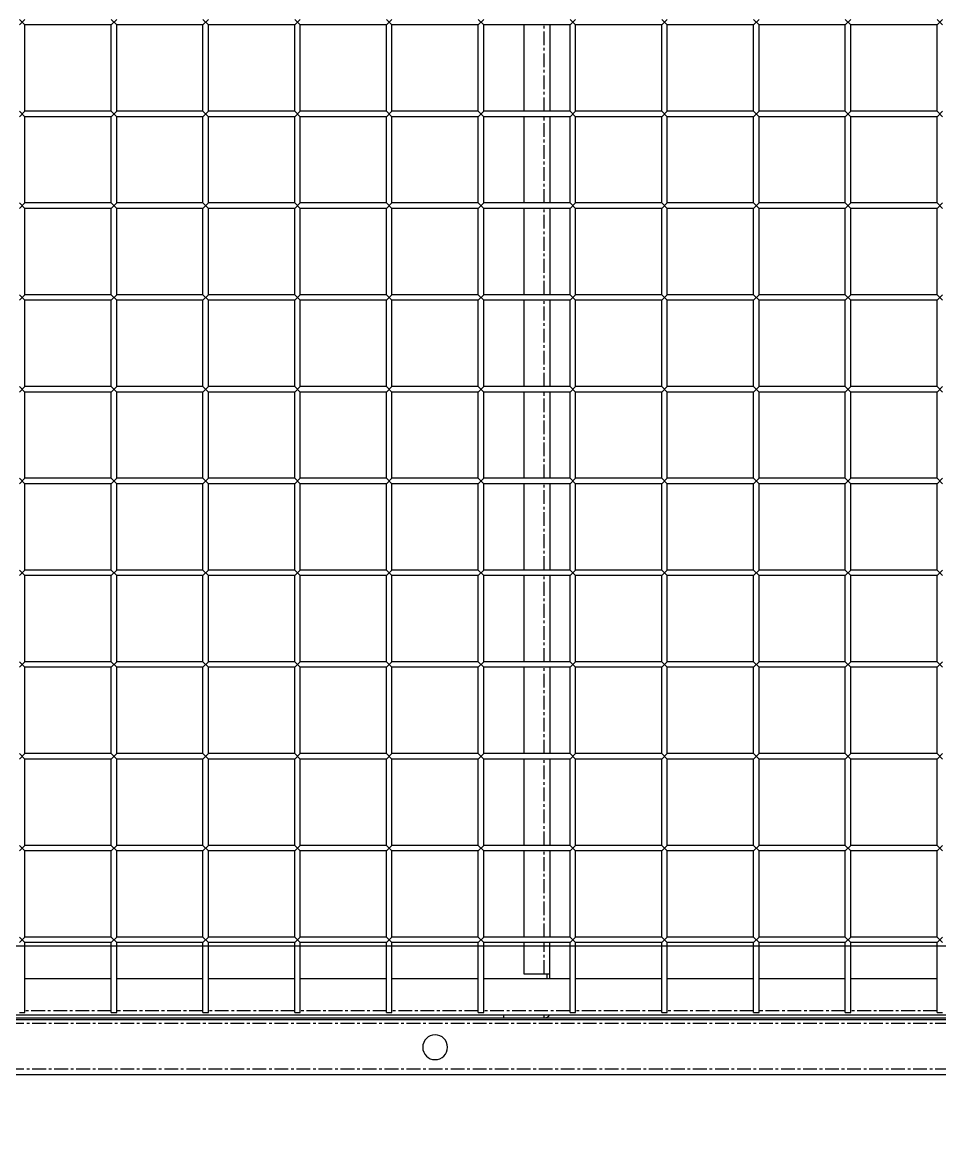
# Model space of a CAD drawing. Header units: millimetres. Extents: x -198529 to 244266, y -64 to 158464.
# Drawn here: x -169034 to -168534, y 108730 to 109334 of the extents above; entities that cross this region are included whole.
import ezdxf

# ---------------------------------------------------------------- set-up
doc = ezdxf.new("R2010")
doc.units = ezdxf.units.MM
doc.linetypes.add('CENTER', pattern=[12, 7.5, -1.5, 1.5, -1.5])
doc.layers.add('0-DCC', color=30, linetype='Continuous')
doc.layers.add('0-DCC-STRUC', color=180, linetype='Continuous')

# ---------------------------------------------------------------- blocks, each defined once
blk = doc.blocks.new('DCC2850x1800(右)')
at = {"color": 0, "linetype": 'Continuous'}
for p, q in [((64292.5, -73903.48), (64289.5, -73906.48)), ((64292.5, -73906.48), (64289.5, -73903.48)), ((64342.5, -73903.48), (64339.5, -73906.48)), ((64342.5, -73906.48), (64339.5, -73903.48)), ((64392.5, -73903.48), (64389.5, -73906.48)), ((64392.5, -73906.48), (64389.5, -73903.48)), ((64442.5, -73903.48), (64439.5, -73906.48)), ((64442.5, -73906.48), (64439.5, -73903.48)), ((64492.5, -73903.48), (64489.5, -73906.48)), ((64492.5, -73906.48), (64489.5, -73903.48)), ((64542.5, -73903.48), (64539.5, -73906.48)), ((64542.5, -73906.48), (64539.5, -73903.48)), ((64592.5, -73903.48), (64589.5, -73906.48)), ((64592.5, -73906.48), (64589.5, -73903.48)), ((64642.5, -73903.48), (64639.5, -73906.48)), ((64642.5, -73906.48), (64639.5, -73903.48)), ((64692.5, -73903.48), (64689.5, -73906.48)), ((64692.5, -73906.48), (64689.5, -73903.48)), ((64742.5, -73903.48), (64739.5, -73906.48)), ((64742.5, -73906.48), (64739.5, -73903.48)), ((64792.5, -73903.48), (64789.5, -73906.48)), ((64792.5, -73906.48), (64789.5, -73903.48)), ((64292.5, -73906.48), (64339.5, -73906.48)), ((64292.5, -73953.48), (64292.5, -73906.48)), ((64339.5, -73953.48), (64339.5, -73906.48)), ((64342.5, -73906.48), (64389.5, -73906.48)), ((64342.5, -73953.48), (64342.5, -73906.48)), ((64389.5, -73953.48), (64389.5, -73906.48)), ((64392.5, -73906.48), (64439.5, -73906.48)), ((64392.5, -73953.48), (64392.5, -73906.48)), ((64439.5, -73953.48), (64439.5, -73906.48)), ((64442.5, -73906.48), (64489.5, -73906.48)), ((64442.5, -73953.48), (64442.5, -73906.48)), ((64489.5, -73953.48), (64489.5, -73906.48)), ((64492.5, -73906.48), (64539.5, -73906.48)), ((64492.5, -73953.48), (64492.5, -73906.48)), ((64503.5, -73906.48), (64503.5, -73953.48)), ((64517.5, -73953.48), (64517.5, -73906.48)), ((64539.5, -73953.48), (64539.5, -73906.48)), ((64542.5, -73906.48), (64589.5, -73906.48)), ((64542.5, -73953.48), (64542.5, -73906.48)), ((64589.5, -73953.48), (64589.5, -73906.48)), ((64592.5, -73953.48), (64592.5, -73906.48)), ((64592.5, -73906.48), (64639.5, -73906.48)), ((64639.5, -73953.48), (64639.5, -73906.48)), ((64642.5, -73953.48), (64642.5, -73906.48)), ((64642.5, -73906.48), (64689.5, -73906.48)), ((64689.5, -73953.48), (64689.5, -73906.48)), ((64692.5, -73953.48), (64692.5, -73906.48)), ((64692.5, -73906.48), (64739.5, -73906.48)), ((64739.5, -73953.48), (64739.5, -73906.48)), ((64742.5, -73953.48), (64742.5, -73906.48)), ((64742.5, -73906.48), (64789.5, -73906.48)), ((64789.5, -73953.48), (64789.5, -73906.48)), ((64292.5, -73953.48), (64289.5, -73956.48)), ((64292.5, -73956.48), (64289.5, -73953.48)), ((64292.5, -73953.48), (64339.5, -73953.48)), ((64292.5, -73956.48), (64339.5, -73956.48)), ((64292.5, -74003.48), (64292.5, -73956.48)), ((64342.5, -73953.48), (64339.5, -73956.48)), ((64342.5, -73956.48), (64339.5, -73953.48)), ((64339.5, -74003.48), (64339.5, -73956.48)), ((64342.5, -73953.48), (64389.5, -73953.48)), ((64342.5, -73956.48), (64389.5, -73956.48)), ((64342.5, -74003.48), (64342.5, -73956.48)), ((64392.5, -73953.48), (64389.5, -73956.48)), ((64392.5, -73956.48), (64389.5, -73953.48)), ((64389.5, -74003.48), (64389.5, -73956.48)), ((64392.5, -73953.48), (64439.5, -73953.48)), ((64392.5, -73956.48), (64439.5, -73956.48)), ((64392.5, -74003.48), (64392.5, -73956.48)), ((64442.5, -73953.48), (64439.5, -73956.48)), ((64442.5, -73956.48), (64439.5, -73953.48)), ((64439.5, -74003.48), (64439.5, -73956.48)), ((64442.5, -73953.48), (64489.5, -73953.48)), ((64442.5, -73956.48), (64489.5, -73956.48)), ((64442.5, -74003.48), (64442.5, -73956.48)), ((64492.5, -73953.48), (64489.5, -73956.48)), ((64492.5, -73956.48), (64489.5, -73953.48)), ((64489.5, -74003.48), (64489.5, -73956.48)), ((64492.5, -73953.48), (64539.5, -73953.48)), ((64492.5, -73956.48), (64539.5, -73956.48)), ((64492.5, -74003.48), (64492.5, -73956.48)), ((64503.5, -73956.48), (64503.5, -74003.48)), ((64517.5, -74003.48), (64517.5, -73956.48)), ((64542.5, -73953.48), (64539.5, -73956.48)), ((64542.5, -73956.48), (64539.5, -73953.48)), ((64539.5, -74003.48), (64539.5, -73956.48)), ((64542.5, -73953.48), (64589.5, -73953.48)), ((64542.5, -73956.48), (64589.5, -73956.48)), ((64542.5, -74003.48), (64542.5, -73956.48)), ((64592.5, -73953.48), (64589.5, -73956.48)), ((64592.5, -73956.48), (64589.5, -73953.48)), ((64589.5, -74003.48), (64589.5, -73956.48)), ((64592.5, -73953.48), (64639.5, -73953.48)), ((64592.5, -74003.48), (64592.5, -73956.48)), ((64592.5, -73956.48), (64639.5, -73956.48)), ((64642.5, -73953.48), (64639.5, -73956.48)), ((64642.5, -73956.48), (64639.5, -73953.48)), ((64639.5, -74003.48), (64639.5, -73956.48)), ((64642.5, -73953.48), (64689.5, -73953.48)), ((64642.5, -74003.48), (64642.5, -73956.48)), ((64642.5, -73956.48), (64689.5, -73956.48)), ((64692.5, -73953.48), (64689.5, -73956.48)), ((64692.5, -73956.48), (64689.5, -73953.48)), ((64689.5, -74003.48), (64689.5, -73956.48)), ((64692.5, -73953.48), (64739.5, -73953.48)), ((64692.5, -74003.48), (64692.5, -73956.48)), ((64692.5, -73956.48), (64739.5, -73956.48)), ((64742.5, -73953.48), (64739.5, -73956.48)), ((64742.5, -73956.48), (64739.5, -73953.48)), ((64739.5, -74003.48), (64739.5, -73956.48)), ((64742.5, -73953.48), (64789.5, -73953.48)), ((64742.5, -74003.48), (64742.5, -73956.48)), ((64742.5, -73956.48), (64789.5, -73956.48)), ((64792.5, -73953.48), (64789.5, -73956.48)), ((64792.5, -73956.48), (64789.5, -73953.48)), ((64789.5, -74003.48), (64789.5, -73956.48)), ((64292.5, -74003.48), (64289.5, -74006.48)), ((64292.5, -74006.48), (64289.5, -74003.48)), ((64292.5, -74003.48), (64339.5, -74003.48)), ((64292.5, -74006.48), (64339.5, -74006.48)), ((64292.5, -74053.48), (64292.5, -74006.48)), ((64342.5, -74003.48), (64339.5, -74006.48)), ((64342.5, -74006.48), (64339.5, -74003.48)), ((64339.5, -74053.48), (64339.5, -74006.48)), ((64342.5, -74003.48), (64389.5, -74003.48)), ((64342.5, -74006.48), (64389.5, -74006.48)), ((64342.5, -74053.48), (64342.5, -74006.48)), ((64392.5, -74003.48), (64389.5, -74006.48)), ((64392.5, -74006.48), (64389.5, -74003.48)), ((64389.5, -74053.48), (64389.5, -74006.48)), ((64392.5, -74003.48), (64439.5, -74003.48)), ((64392.5, -74006.48), (64439.5, -74006.48)), ((64392.5, -74053.48), (64392.5, -74006.48)), ((64442.5, -74003.48), (64439.5, -74006.48)), ((64442.5, -74006.48), (64439.5, -74003.48)), ((64439.5, -74053.48), (64439.5, -74006.48)), ((64442.5, -74003.48), (64489.5, -74003.48)), ((64442.5, -74006.48), (64489.5, -74006.48)), ((64442.5, -74053.48), (64442.5, -74006.48)), ((64492.5, -74003.48), (64489.5, -74006.48)), ((64492.5, -74006.48), (64489.5, -74003.48)), ((64489.5, -74053.48), (64489.5, -74006.48)), ((64492.5, -74003.48), (64539.5, -74003.48)), ((64492.5, -74006.48), (64539.5, -74006.48)), ((64492.5, -74053.48), (64492.5, -74006.48)), ((64503.5, -74006.48), (64503.5, -74053.48)), ((64517.5, -74053.48), (64517.5, -74006.48)), ((64542.5, -74003.48), (64539.5, -74006.48)), ((64542.5, -74006.48), (64539.5, -74003.48)), ((64539.5, -74053.48), (64539.5, -74006.48)), ((64542.5, -74003.48), (64589.5, -74003.48)), ((64542.5, -74006.48), (64589.5, -74006.48)), ((64542.5, -74053.48), (64542.5, -74006.48)), ((64592.5, -74003.48), (64589.5, -74006.48)), ((64592.5, -74006.48), (64589.5, -74003.48)), ((64589.5, -74053.48), (64589.5, -74006.48)), ((64592.5, -74003.48), (64639.5, -74003.48)), ((64592.5, -74053.48), (64592.5, -74006.48)), ((64592.5, -74006.48), (64639.5, -74006.48)), ((64642.5, -74003.48), (64639.5, -74006.48)), ((64642.5, -74006.48), (64639.5, -74003.48)), ((64639.5, -74053.48), (64639.5, -74006.48)), ((64642.5, -74003.48), (64689.5, -74003.48)), ((64642.5, -74053.48), (64642.5, -74006.48)), ((64642.5, -74006.48), (64689.5, -74006.48)), ((64692.5, -74003.48), (64689.5, -74006.48)), ((64692.5, -74006.48), (64689.5, -74003.48)), ((64689.5, -74053.48), (64689.5, -74006.48)), ((64692.5, -74003.48), (64739.5, -74003.48)), ((64692.5, -74053.48), (64692.5, -74006.48)), ((64692.5, -74006.48), (64739.5, -74006.48)), ((64742.5, -74003.48), (64739.5, -74006.48)), ((64742.5, -74006.48), (64739.5, -74003.48)), ((64739.5, -74053.48), (64739.5, -74006.48)), ((64742.5, -74003.48), (64789.5, -74003.48)), ((64742.5, -74053.48), (64742.5, -74006.48)), ((64742.5, -74006.48), (64789.5, -74006.48)), ((64792.5, -74003.48), (64789.5, -74006.48)), ((64792.5, -74006.48), (64789.5, -74003.48)), ((64789.5, -74053.48), (64789.5, -74006.48)), ((64292.5, -74053.48), (64289.5, -74056.48)), ((64292.5, -74056.48), (64289.5, -74053.48)), ((64292.5, -74053.48), (64339.5, -74053.48)), ((64342.5, -74053.48), (64339.5, -74056.48)), ((64342.5, -74056.48), (64339.5, -74053.48)), ((64342.5, -74053.48), (64389.5, -74053.48)), ((64392.5, -74053.48), (64389.5, -74056.48)), ((64392.5, -74056.48), (64389.5, -74053.48)), ((64392.5, -74053.48), (64439.5, -74053.48)), ((64442.5, -74053.48), (64439.5, -74056.48)), ((64442.5, -74056.48), (64439.5, -74053.48)), ((64442.5, -74053.48), (64489.5, -74053.48)), ((64492.5, -74053.48), (64489.5, -74056.48)), ((64492.5, -74056.48), (64489.5, -74053.48)), ((64492.5, -74053.48), (64539.5, -74053.48)), ((64542.5, -74053.48), (64539.5, -74056.48)), ((64542.5, -74056.48), (64539.5, -74053.48)), ((64542.5, -74053.48), (64589.5, -74053.48)), ((64592.5, -74053.48), (64589.5, -74056.48)), ((64592.5, -74056.48), (64589.5, -74053.48)), ((64592.5, -74053.48), (64639.5, -74053.48)), ((64642.5, -74053.48), (64639.5, -74056.48)), ((64642.5, -74056.48), (64639.5, -74053.48)), ((64642.5, -74053.48), (64689.5, -74053.48)), ((64692.5, -74053.48), (64689.5, -74056.48)), ((64692.5, -74056.48), (64689.5, -74053.48)), ((64692.5, -74053.48), (64739.5, -74053.48)), ((64742.5, -74053.48), (64739.5, -74056.48)), ((64742.5, -74056.48), (64739.5, -74053.48)), ((64742.5, -74053.48), (64789.5, -74053.48)), ((64792.5, -74053.48), (64789.5, -74056.48)), ((64792.5, -74056.48), (64789.5, -74053.48)), ((64292.5, -74056.48), (64339.5, -74056.48)), ((64292.5, -74103.48), (64292.5, -74056.48)), ((64339.5, -74103.48), (64339.5, -74056.48)), ((64342.5, -74056.48), (64389.5, -74056.48)), ((64342.5, -74103.48), (64342.5, -74056.48)), ((64389.5, -74103.48), (64389.5, -74056.48)), ((64392.5, -74056.48), (64439.5, -74056.48)), ((64392.5, -74103.48), (64392.5, -74056.48)), ((64439.5, -74103.48), (64439.5, -74056.48)), ((64442.5, -74056.48), (64489.5, -74056.48)), ((64442.5, -74103.48), (64442.5, -74056.48)), ((64489.5, -74103.48), (64489.5, -74056.48)), ((64492.5, -74056.48), (64539.5, -74056.48)), ((64492.5, -74103.48), (64492.5, -74056.48)), ((64503.5, -74056.48), (64503.5, -74103.48)), ((64517.5, -74103.48), (64517.5, -74056.48)), ((64539.5, -74103.48), (64539.5, -74056.48)), ((64542.5, -74056.48), (64589.5, -74056.48)), ((64542.5, -74103.48), (64542.5, -74056.48)), ((64589.5, -74103.48), (64589.5, -74056.48)), ((64592.5, -74056.48), (64639.5, -74056.48)), ((64592.5, -74103.48), (64592.5, -74056.48)), ((64639.5, -74103.48), (64639.5, -74056.48)), ((64642.5, -74056.48), (64689.5, -74056.48)), ((64642.5, -74103.48), (64642.5, -74056.48)), ((64689.5, -74103.48), (64689.5, -74056.48)), ((64692.5, -74103.48), (64692.5, -74056.48)), ((64692.5, -74056.48), (64739.5, -74056.48)), ((64739.5, -74103.48), (64739.5, -74056.48)), ((64742.5, -74103.48), (64742.5, -74056.48)), ((64742.5, -74056.48), (64789.5, -74056.48)), ((64789.5, -74103.48), (64789.5, -74056.48)), ((64292.5, -74103.48), (64289.5, -74106.48)), ((64292.5, -74106.48), (64289.5, -74103.48)), ((64292.5, -74103.48), (64339.5, -74103.48)), ((64342.5, -74103.48), (64339.5, -74106.48)), ((64342.5, -74106.48), (64339.5, -74103.48)), ((64342.5, -74103.48), (64389.5, -74103.48)), ((64392.5, -74103.48), (64389.5, -74106.48)), ((64392.5, -74106.48), (64389.5, -74103.48)), ((64392.5, -74103.48), (64439.5, -74103.48)), ((64442.5, -74103.48), (64439.5, -74106.48)), ((64442.5, -74106.48), (64439.5, -74103.48)), ((64442.5, -74103.48), (64489.5, -74103.48)), ((64492.5, -74103.48), (64489.5, -74106.48)), ((64492.5, -74106.48), (64489.5, -74103.48)), ((64492.5, -74103.48), (64539.5, -74103.48)), ((64542.5, -74103.48), (64539.5, -74106.48)), ((64542.5, -74106.48), (64539.5, -74103.48)), ((64542.5, -74103.48), (64589.5, -74103.48)), ((64592.5, -74103.48), (64589.5, -74106.48)), ((64592.5, -74106.48), (64589.5, -74103.48)), ((64592.5, -74103.48), (64639.5, -74103.48)), ((64642.5, -74103.48), (64639.5, -74106.48)), ((64642.5, -74106.48), (64639.5, -74103.48)), ((64642.5, -74103.48), (64689.5, -74103.48)), ((64692.5, -74103.48), (64689.5, -74106.48)), ((64692.5, -74106.48), (64689.5, -74103.48)), ((64692.5, -74103.48), (64739.5, -74103.48)), ((64742.5, -74103.48), (64739.5, -74106.48)), ((64742.5, -74106.48), (64739.5, -74103.48)), ((64742.5, -74103.48), (64789.5, -74103.48)), ((64792.5, -74103.48), (64789.5, -74106.48)), ((64792.5, -74106.48), (64789.5, -74103.48)), ((64292.5, -74106.48), (64339.5, -74106.48)), ((64292.5, -74153.48), (64292.5, -74106.48)), ((64339.5, -74153.48), (64339.5, -74106.48)), ((64342.5, -74106.48), (64389.5, -74106.48)), ((64342.5, -74153.48), (64342.5, -74106.48)), ((64389.5, -74153.48), (64389.5, -74106.48)), ((64392.5, -74106.48), (64439.5, -74106.48)), ((64392.5, -74153.48), (64392.5, -74106.48)), ((64439.5, -74153.48), (64439.5, -74106.48)), ((64442.5, -74106.48), (64489.5, -74106.48)), ((64442.5, -74153.48), (64442.5, -74106.48)), ((64489.5, -74153.48), (64489.5, -74106.48)), ((64492.5, -74106.48), (64539.5, -74106.48)), ((64492.5, -74153.48), (64492.5, -74106.48)), ((64503.5, -74106.48), (64503.5, -74153.48)), ((64517.5, -74153.48), (64517.5, -74106.48)), ((64539.5, -74153.48), (64539.5, -74106.48)), ((64542.5, -74106.48), (64589.5, -74106.48)), ((64542.5, -74153.48), (64542.5, -74106.48)), ((64589.5, -74153.48), (64589.5, -74106.48)), ((64592.5, -74106.48), (64639.5, -74106.48)), ((64592.5, -74153.48), (64592.5, -74106.48)), ((64639.5, -74153.48), (64639.5, -74106.48)), ((64642.5, -74106.48), (64689.5, -74106.48)), ((64642.5, -74153.48), (64642.5, -74106.48)), ((64689.5, -74153.48), (64689.5, -74106.48)), ((64692.5, -74153.48), (64692.5, -74106.48)), ((64692.5, -74106.48), (64739.5, -74106.48)), ((64739.5, -74153.48), (64739.5, -74106.48)), ((64742.5, -74153.48), (64742.5, -74106.48)), ((64742.5, -74106.48), (64789.5, -74106.48)), ((64789.5, -74153.48), (64789.5, -74106.48)), ((64292.5, -74153.48), (64289.5, -74156.48)), ((64292.5, -74156.48), (64289.5, -74153.48)), ((64292.5, -74153.48), (64339.5, -74153.48)), ((64292.5, -74156.48), (64339.5, -74156.48)), ((64292.5, -74203.48), (64292.5, -74156.48)), ((64342.5, -74153.48), (64339.5, -74156.48)), ((64342.5, -74156.48), (64339.5, -74153.48)), ((64339.5, -74203.48), (64339.5, -74156.48)), ((64342.5, -74153.48), (64389.5, -74153.48)), ((64342.5, -74156.48), (64389.5, -74156.48)), ((64342.5, -74203.48), (64342.5, -74156.48)), ((64392.5, -74153.48), (64389.5, -74156.48)), ((64392.5, -74156.48), (64389.5, -74153.48)), ((64389.5, -74203.48), (64389.5, -74156.48)), ((64392.5, -74153.48), (64439.5, -74153.48)), ((64392.5, -74156.48), (64439.5, -74156.48)), ((64392.5, -74203.48), (64392.5, -74156.48)), ((64442.5, -74153.48), (64439.5, -74156.48)), ((64442.5, -74156.48), (64439.5, -74153.48)), ((64439.5, -74203.48), (64439.5, -74156.48)), ((64442.5, -74153.48), (64489.5, -74153.48)), ((64442.5, -74156.48), (64489.5, -74156.48)), ((64442.5, -74203.48), (64442.5, -74156.48)), ((64492.5, -74153.48), (64489.5, -74156.48)), ((64492.5, -74156.48), (64489.5, -74153.48)), ((64489.5, -74203.48), (64489.5, -74156.48)), ((64492.5, -74153.48), (64539.5, -74153.48)), ((64492.5, -74156.48), (64539.5, -74156.48)), ((64492.5, -74203.48), (64492.5, -74156.48)), ((64503.5, -74156.48), (64503.5, -74203.48)), ((64517.5, -74203.48), (64517.5, -74156.48)), ((64542.5, -74153.48), (64539.5, -74156.48)), ((64542.5, -74156.48), (64539.5, -74153.48)), ((64539.5, -74203.48), (64539.5, -74156.48)), ((64542.5, -74153.48), (64589.5, -74153.48)), ((64542.5, -74156.48), (64589.5, -74156.48)), ((64542.5, -74203.48), (64542.5, -74156.48)), ((64592.5, -74153.48), (64589.5, -74156.48)), ((64592.5, -74156.48), (64589.5, -74153.48)), ((64589.5, -74203.48), (64589.5, -74156.48)), ((64592.5, -74153.48), (64639.5, -74153.48)), ((64592.5, -74156.48), (64639.5, -74156.48)), ((64592.5, -74203.48), (64592.5, -74156.48)), ((64642.5, -74153.48), (64639.5, -74156.48)), ((64642.5, -74156.48), (64639.5, -74153.48)), ((64639.5, -74203.48), (64639.5, -74156.48)), ((64642.5, -74153.48), (64689.5, -74153.48)), ((64642.5, -74156.48), (64689.5, -74156.48)), ((64642.5, -74203.48), (64642.5, -74156.48)), ((64692.5, -74153.48), (64689.5, -74156.48)), ((64692.5, -74156.48), (64689.5, -74153.48)), ((64689.5, -74203.48), (64689.5, -74156.48)), ((64692.5, -74153.48), (64739.5, -74153.48)), ((64692.5, -74156.48), (64739.5, -74156.48)), ((64692.5, -74203.48), (64692.5, -74156.48)), ((64742.5, -74153.48), (64739.5, -74156.48)), ((64742.5, -74156.48), (64739.5, -74153.48)), ((64739.5, -74203.48), (64739.5, -74156.48)), ((64742.5, -74153.48), (64789.5, -74153.48)), ((64742.5, -74156.48), (64789.5, -74156.48)), ((64742.5, -74203.48), (64742.5, -74156.48)), ((64792.5, -74153.48), (64789.5, -74156.48)), ((64792.5, -74156.48), (64789.5, -74153.48)), ((64789.5, -74203.48), (64789.5, -74156.48)), ((64292.5, -74203.48), (64289.5, -74206.48)), ((64292.5, -74206.48), (64289.5, -74203.48)), ((64292.5, -74203.48), (64339.5, -74203.48)), ((64342.5, -74203.48), (64339.5, -74206.48)), ((64342.5, -74206.48), (64339.5, -74203.48)), ((64342.5, -74203.48), (64389.5, -74203.48)), ((64392.5, -74203.48), (64389.5, -74206.48)), ((64392.5, -74206.48), (64389.5, -74203.48)), ((64392.5, -74203.48), (64439.5, -74203.48)), ((64442.5, -74203.48), (64439.5, -74206.48)), ((64442.5, -74206.48), (64439.5, -74203.48)), ((64442.5, -74203.48), (64489.5, -74203.48)), ((64492.5, -74203.48), (64489.5, -74206.48)), ((64492.5, -74206.48), (64489.5, -74203.48)), ((64492.5, -74203.48), (64539.5, -74203.48)), ((64542.5, -74203.48), (64539.5, -74206.48)), ((64542.5, -74206.48), (64539.5, -74203.48)), ((64542.5, -74203.48), (64589.5, -74203.48)), ((64592.5, -74203.48), (64589.5, -74206.48)), ((64592.5, -74206.48), (64589.5, -74203.48)), ((64592.5, -74203.48), (64639.5, -74203.48)), ((64642.5, -74203.48), (64639.5, -74206.48)), ((64642.5, -74206.48), (64639.5, -74203.48)), ((64642.5, -74203.48), (64689.5, -74203.48)), ((64692.5, -74203.48), (64689.5, -74206.48)), ((64692.5, -74206.48), (64689.5, -74203.48)), ((64692.5, -74203.48), (64739.5, -74203.48)), ((64742.5, -74203.48), (64739.5, -74206.48)), ((64742.5, -74206.48), (64739.5, -74203.48)), ((64742.5, -74203.48), (64789.5, -74203.48)), ((64792.5, -74203.48), (64789.5, -74206.48)), ((64792.5, -74206.48), (64789.5, -74203.48)), ((64292.5, -74206.48), (64339.5, -74206.48)), ((64292.5, -74253.48), (64292.5, -74206.48)), ((64339.5, -74253.48), (64339.5, -74206.48)), ((64342.5, -74206.48), (64389.5, -74206.48)), ((64342.5, -74253.48), (64342.5, -74206.48)), ((64389.5, -74253.48), (64389.5, -74206.48)), ((64392.5, -74206.48), (64439.5, -74206.48)), ((64392.5, -74253.48), (64392.5, -74206.48)), ((64439.5, -74253.48), (64439.5, -74206.48)), ((64442.5, -74206.48), (64489.5, -74206.48)), ((64442.5, -74253.48), (64442.5, -74206.48)), ((64489.5, -74253.48), (64489.5, -74206.48)), ((64492.5, -74206.48), (64539.5, -74206.48)), ((64492.5, -74253.48), (64492.5, -74206.48)), ((64503.5, -74206.48), (64503.5, -74253.48)), ((64517.5, -74253.48), (64517.5, -74206.48)), ((64539.5, -74253.48), (64539.5, -74206.48)), ((64542.5, -74206.48), (64589.5, -74206.48)), ((64542.5, -74253.48), (64542.5, -74206.48)), ((64589.5, -74253.48), (64589.5, -74206.48)), ((64592.5, -74206.48), (64639.5, -74206.48)), ((64592.5, -74253.48), (64592.5, -74206.48)), ((64639.5, -74253.48), (64639.5, -74206.48)), ((64642.5, -74206.48), (64689.5, -74206.48)), ((64642.5, -74253.48), (64642.5, -74206.48)), ((64689.5, -74253.48), (64689.5, -74206.48)), ((64692.5, -74206.48), (64739.5, -74206.48)), ((64692.5, -74253.48), (64692.5, -74206.48)), ((64739.5, -74253.48), (64739.5, -74206.48)), ((64742.5, -74206.48), (64789.5, -74206.48)), ((64742.5, -74253.48), (64742.5, -74206.48)), ((64789.5, -74253.48), (64789.5, -74206.48)), ((64292.5, -74253.48), (64289.5, -74256.48)), ((64292.5, -74256.48), (64289.5, -74253.48)), ((64292.5, -74253.48), (64339.5, -74253.48)), ((64342.5, -74253.48), (64339.5, -74256.48)), ((64342.5, -74256.48), (64339.5, -74253.48)), ((64342.5, -74253.48), (64389.5, -74253.48)), ((64392.5, -74253.48), (64389.5, -74256.48)), ((64392.5, -74256.48), (64389.5, -74253.48)), ((64392.5, -74253.48), (64439.5, -74253.48)), ((64442.5, -74253.48), (64439.5, -74256.48)), ((64442.5, -74256.48), (64439.5, -74253.48)), ((64442.5, -74253.48), (64489.5, -74253.48)), ((64492.5, -74253.48), (64489.5, -74256.48)), ((64492.5, -74256.48), (64489.5, -74253.48)), ((64492.5, -74253.48), (64539.5, -74253.48)), ((64542.5, -74253.48), (64539.5, -74256.48)), ((64542.5, -74256.48), (64539.5, -74253.48)), ((64542.5, -74253.48), (64589.5, -74253.48)), ((64592.5, -74253.48), (64589.5, -74256.48)), ((64592.5, -74256.48), (64589.5, -74253.48)), ((64592.5, -74253.48), (64639.5, -74253.48)), ((64642.5, -74253.48), (64639.5, -74256.48)), ((64642.5, -74256.48), (64639.5, -74253.48)), ((64642.5, -74253.48), (64689.5, -74253.48)), ((64692.5, -74253.48), (64689.5, -74256.48)), ((64692.5, -74256.48), (64689.5, -74253.48)), ((64692.5, -74253.48), (64739.5, -74253.48)), ((64742.5, -74253.48), (64739.5, -74256.48)), ((64742.5, -74256.48), (64739.5, -74253.48)), ((64742.5, -74253.48), (64789.5, -74253.48)), ((64792.5, -74253.48), (64789.5, -74256.48)), ((64792.5, -74256.48), (64789.5, -74253.48)), ((64292.5, -74256.48), (64339.5, -74256.48)), ((64292.5, -74303.48), (64292.5, -74256.48)), ((64339.5, -74303.48), (64339.5, -74256.48)), ((64342.5, -74256.48), (64389.5, -74256.48)), ((64342.5, -74303.48), (64342.5, -74256.48)), ((64389.5, -74303.48), (64389.5, -74256.48)), ((64392.5, -74256.48), (64439.5, -74256.48)), ((64392.5, -74303.48), (64392.5, -74256.48)), ((64439.5, -74303.48), (64439.5, -74256.48)), ((64442.5, -74256.48), (64489.5, -74256.48)), ((64442.5, -74303.48), (64442.5, -74256.48)), ((64489.5, -74303.48), (64489.5, -74256.48)), ((64492.5, -74256.48), (64539.5, -74256.48)), ((64492.5, -74303.48), (64492.5, -74256.48)), ((64503.5, -74256.48), (64503.5, -74303.48)), ((64517.5, -74303.48), (64517.5, -74256.48)), ((64539.5, -74303.48), (64539.5, -74256.48)), ((64542.5, -74256.48), (64589.5, -74256.48)), ((64542.5, -74303.48), (64542.5, -74256.48)), ((64589.5, -74303.48), (64589.5, -74256.48)), ((64592.5, -74256.48), (64639.5, -74256.48)), ((64592.5, -74303.48), (64592.5, -74256.48)), ((64639.5, -74303.48), (64639.5, -74256.48)), ((64642.5, -74256.48), (64689.5, -74256.48)), ((64642.5, -74303.48), (64642.5, -74256.48)), ((64689.5, -74303.48), (64689.5, -74256.48)), ((64692.5, -74256.48), (64739.5, -74256.48)), ((64692.5, -74303.48), (64692.5, -74256.48)), ((64739.5, -74303.48), (64739.5, -74256.48)), ((64742.5, -74256.48), (64789.5, -74256.48)), ((64742.5, -74303.48), (64742.5, -74256.48)), ((64789.5, -74303.48), (64789.5, -74256.48)), ((64292.5, -74303.48), (64289.5, -74306.48)), ((64292.5, -74306.48), (64289.5, -74303.48)), ((64292.5, -74303.48), (64339.5, -74303.48)), ((64292.5, -74306.48), (64339.5, -74306.48)), ((64292.5, -74353.48), (64292.5, -74306.48)), ((64342.5, -74303.48), (64339.5, -74306.48)), ((64342.5, -74306.48), (64339.5, -74303.48)), ((64339.5, -74353.48), (64339.5, -74306.48)), ((64342.5, -74303.48), (64389.5, -74303.48)), ((64342.5, -74306.48), (64389.5, -74306.48)), ((64342.5, -74353.48), (64342.5, -74306.48)), ((64392.5, -74303.48), (64389.5, -74306.48)), ((64392.5, -74306.48), (64389.5, -74303.48)), ((64389.5, -74353.48), (64389.5, -74306.48)), ((64392.5, -74303.48), (64439.5, -74303.48)), ((64392.5, -74306.48), (64439.5, -74306.48)), ((64392.5, -74353.48), (64392.5, -74306.48)), ((64442.5, -74303.48), (64439.5, -74306.48)), ((64442.5, -74306.48), (64439.5, -74303.48)), ((64439.5, -74353.48), (64439.5, -74306.48)), ((64442.5, -74303.48), (64489.5, -74303.48)), ((64442.5, -74306.48), (64489.5, -74306.48)), ((64442.5, -74353.48), (64442.5, -74306.48)), ((64492.5, -74303.48), (64489.5, -74306.48)), ((64492.5, -74306.48), (64489.5, -74303.48)), ((64489.5, -74353.48), (64489.5, -74306.48)), ((64492.5, -74303.48), (64539.5, -74303.48)), ((64492.5, -74306.48), (64539.5, -74306.48)), ((64492.5, -74353.48), (64492.5, -74306.48)), ((64503.5, -74306.48), (64503.5, -74353.48)), ((64517.5, -74353.48), (64517.5, -74306.48)), ((64542.5, -74303.48), (64539.5, -74306.48)), ((64542.5, -74306.48), (64539.5, -74303.48)), ((64539.5, -74353.48), (64539.5, -74306.48)), ((64542.5, -74303.48), (64589.5, -74303.48)), ((64542.5, -74306.48), (64589.5, -74306.48)), ((64542.5, -74353.48), (64542.5, -74306.48)), ((64592.5, -74303.48), (64589.5, -74306.48)), ((64592.5, -74306.48), (64589.5, -74303.48)), ((64589.5, -74353.48), (64589.5, -74306.48)), ((64592.5, -74303.48), (64639.5, -74303.48)), ((64592.5, -74306.48), (64639.5, -74306.48)), ((64592.5, -74353.48), (64592.5, -74306.48)), ((64642.5, -74303.48), (64639.5, -74306.48)), ((64642.5, -74306.48), (64639.5, -74303.48)), ((64639.5, -74353.48), (64639.5, -74306.48)), ((64642.5, -74303.48), (64689.5, -74303.48)), ((64642.5, -74306.48), (64689.5, -74306.48)), ((64642.5, -74353.48), (64642.5, -74306.48)), ((64692.5, -74303.48), (64689.5, -74306.48)), ((64692.5, -74306.48), (64689.5, -74303.48)), ((64689.5, -74353.48), (64689.5, -74306.48)), ((64692.5, -74303.48), (64739.5, -74303.48)), ((64692.5, -74306.48), (64739.5, -74306.48)), ((64692.5, -74353.48), (64692.5, -74306.48)), ((64742.5, -74303.48), (64739.5, -74306.48)), ((64742.5, -74306.48), (64739.5, -74303.48)), ((64739.5, -74353.48), (64739.5, -74306.48)), ((64742.5, -74303.48), (64789.5, -74303.48)), ((64742.5, -74306.48), (64789.5, -74306.48)), ((64742.5, -74353.48), (64742.5, -74306.48)), ((64792.5, -74303.48), (64789.5, -74306.48)), ((64792.5, -74306.48), (64789.5, -74303.48)), ((64789.5, -74353.48), (64789.5, -74306.48)), ((64292.5, -74353.48), (64289.5, -74356.48)), ((64292.5, -74356.48), (64289.5, -74353.48)), ((64292.5, -74353.48), (64339.5, -74353.48)), ((64292.5, -74356.48), (64339.5, -74356.48)), ((64292.5, -74403.48), (64292.5, -74356.48)), ((64342.5, -74353.48), (64339.5, -74356.48)), ((64342.5, -74356.48), (64339.5, -74353.48)), ((64339.5, -74403.48), (64339.5, -74356.48)), ((64342.5, -74353.48), (64389.5, -74353.48)), ((64342.5, -74356.48), (64389.5, -74356.48)), ((64342.5, -74403.48), (64342.5, -74356.48)), ((64392.5, -74353.48), (64389.5, -74356.48)), ((64392.5, -74356.48), (64389.5, -74353.48)), ((64389.5, -74403.48), (64389.5, -74356.48)), ((64392.5, -74353.48), (64439.5, -74353.48)), ((64392.5, -74356.48), (64439.5, -74356.48)), ((64392.5, -74403.48), (64392.5, -74356.48)), ((64442.5, -74353.48), (64439.5, -74356.48)), ((64442.5, -74356.48), (64439.5, -74353.48)), ((64439.5, -74403.48), (64439.5, -74356.48)), ((64442.5, -74353.48), (64489.5, -74353.48)), ((64442.5, -74356.48), (64489.5, -74356.48)), ((64442.5, -74403.48), (64442.5, -74356.48)), ((64492.5, -74353.48), (64489.5, -74356.48)), ((64492.5, -74356.48), (64489.5, -74353.48)), ((64489.5, -74403.48), (64489.5, -74356.48)), ((64492.5, -74353.48), (64539.5, -74353.48)), ((64492.5, -74356.48), (64539.5, -74356.48)), ((64492.5, -74403.48), (64492.5, -74356.48)), ((64503.5, -74356.48), (64503.5, -74403.48)), ((64517.5, -74403.48), (64517.5, -74356.48)), ((64542.5, -74353.48), (64539.5, -74356.48)), ((64542.5, -74356.48), (64539.5, -74353.48)), ((64539.5, -74403.48), (64539.5, -74356.48)), ((64542.5, -74353.48), (64589.5, -74353.48)), ((64542.5, -74356.48), (64589.5, -74356.48)), ((64542.5, -74403.48), (64542.5, -74356.48)), ((64592.5, -74353.48), (64589.5, -74356.48)), ((64592.5, -74356.48), (64589.5, -74353.48)), ((64589.5, -74403.48), (64589.5, -74356.48)), ((64592.5, -74353.48), (64639.5, -74353.48)), ((64592.5, -74356.48), (64639.5, -74356.48)), ((64592.5, -74403.48), (64592.5, -74356.48)), ((64642.5, -74353.48), (64639.5, -74356.48)), ((64642.5, -74356.48), (64639.5, -74353.48)), ((64639.5, -74403.48), (64639.5, -74356.48)), ((64642.5, -74353.48), (64689.5, -74353.48)), ((64642.5, -74356.48), (64689.5, -74356.48)), ((64642.5, -74403.48), (64642.5, -74356.48)), ((64692.5, -74353.48), (64689.5, -74356.48)), ((64692.5, -74356.48), (64689.5, -74353.48)), ((64689.5, -74403.48), (64689.5, -74356.48)), ((64692.5, -74353.48), (64739.5, -74353.48)), ((64692.5, -74356.48), (64739.5, -74356.48)), ((64692.5, -74403.48), (64692.5, -74356.48)), ((64742.5, -74353.48), (64739.5, -74356.48)), ((64742.5, -74356.48), (64739.5, -74353.48)), ((64739.5, -74403.48), (64739.5, -74356.48)), ((64742.5, -74353.48), (64789.5, -74353.48)), ((64742.5, -74356.48), (64789.5, -74356.48)), ((64742.5, -74403.48), (64742.5, -74356.48)), ((64792.5, -74353.48), (64789.5, -74356.48)), ((64792.5, -74356.48), (64789.5, -74353.48)), ((64789.5, -74403.48), (64789.5, -74356.48)), ((64292.5, -74403.48), (64289.5, -74406.48)), ((64292.5, -74406.48), (64289.5, -74403.48)), ((64292.5, -74403.48), (64339.5, -74403.48)), ((64342.5, -74403.48), (64339.5, -74406.48)), ((64342.5, -74406.48), (64339.5, -74403.48)), ((64342.5, -74403.48), (64389.5, -74403.48)), ((64392.5, -74403.48), (64389.5, -74406.48)), ((64392.5, -74406.48), (64389.5, -74403.48)), ((64392.5, -74403.48), (64439.5, -74403.48)), ((64442.5, -74403.48), (64439.5, -74406.48)), ((64442.5, -74406.48), (64439.5, -74403.48)), ((64442.5, -74403.48), (64489.5, -74403.48)), ((64492.5, -74403.48), (64489.5, -74406.48)), ((64492.5, -74406.48), (64489.5, -74403.48)), ((64492.5, -74403.48), (64539.5, -74403.48)), ((64542.5, -74403.48), (64539.5, -74406.48)), ((64542.5, -74406.48), (64539.5, -74403.48)), ((64542.5, -74403.48), (64589.5, -74403.48)), ((64592.5, -74403.48), (64589.5, -74406.48)), ((64592.5, -74406.48), (64589.5, -74403.48)), ((64592.5, -74403.48), (64639.5, -74403.48)), ((64642.5, -74403.48), (64639.5, -74406.48)), ((64642.5, -74406.48), (64639.5, -74403.48)), ((64642.5, -74403.48), (64689.5, -74403.48)), ((64692.5, -74403.48), (64689.5, -74406.48)), ((64692.5, -74406.48), (64689.5, -74403.48)), ((64692.5, -74403.48), (64739.5, -74403.48)), ((64742.5, -74403.48), (64739.5, -74406.48)), ((64742.5, -74406.48), (64739.5, -74403.48)), ((64742.5, -74403.48), (64789.5, -74403.48)), ((64792.5, -74403.48), (64789.5, -74406.48)), ((64792.5, -74406.48), (64789.5, -74403.48)), ((64292.5, -74406.48), (64339.5, -74406.48)), ((64292.5, -74444.58), (64292.5, -74406.48)), ((64339.5, -74444.58), (64339.5, -74406.48)), ((64342.5, -74406.48), (64389.5, -74406.48)), ((64342.5, -74444.58), (64342.5, -74406.48)), ((64389.5, -74444.58), (64389.5, -74406.48)), ((64392.5, -74406.48), (64439.5, -74406.48)), ((64392.5, -74444.58), (64392.5, -74406.48)), ((64439.5, -74444.58), (64439.5, -74406.48)), ((64442.5, -74406.48), (64489.5, -74406.48)), ((64442.5, -74444.58), (64442.5, -74406.48)), ((64489.5, -74444.58), (64489.5, -74406.48)), ((64492.5, -74406.48), (64539.5, -74406.48)), ((64492.5, -74444.58), (64492.5, -74406.48)), ((64503.5, -74426.08), (64503.5, -74406.48)), ((64517.5, -74423.58), (64517.5, -74406.48)), ((64539.5, -74444.58), (64539.5, -74406.48)), ((64542.5, -74406.48), (64589.5, -74406.48)), ((64542.5, -74444.58), (64542.5, -74406.48)), ((64589.5, -74444.58), (64589.5, -74406.48)), ((64592.5, -74406.48), (64639.5, -74406.48)), ((64592.5, -74444.58), (64592.5, -74406.48)), ((64639.5, -74444.58), (64639.5, -74406.48)), ((64642.5, -74406.48), (64689.5, -74406.48)), ((64642.5, -74444.58), (64642.5, -74406.48)), ((64689.5, -74444.58), (64689.5, -74406.48)), ((64692.5, -74406.48), (64739.5, -74406.48)), ((64692.5, -74444.58), (64692.5, -74406.48)), ((64739.5, -74444.58), (64739.5, -74406.48)), ((64742.5, -74406.48), (64789.5, -74406.48)), ((64742.5, -74444.58), (64742.5, -74406.48)), ((64789.5, -74444.58), (64789.5, -74406.48)), ((64503.5, -74423.58), (64517.5, -74423.58)), ((64505, -74426.08), (64505, -74423.58)), ((64339.5, -74426.08), (64292.5, -74426.08)), ((64389.5, -74426.08), (64342.5, -74426.08)), ((64439.5, -74426.08), (64392.5, -74426.08)), ((64489.5, -74426.08), (64442.5, -74426.08)), ((64539.5, -74426.08), (64492.5, -74426.08)), ((64589.5, -74426.08), (64542.5, -74426.08)), ((64639.5, -74426.08), (64592.5, -74426.08)), ((64689.5, -74426.08), (64642.5, -74426.08)), ((64739.5, -74426.08), (64692.5, -74426.08)), ((64789.5, -74426.08), (64742.5, -74426.08)), ((62966, -74446.08), (65616, -74446.08)), ((62966, -74447.58), (65613, -74447.58)), ((64292.5, -74444.58), (64289.5, -74444.58)), ((64342.5, -74444.58), (64339.5, -74444.58)), ((64392.5, -74444.58), (64389.5, -74444.58)), ((64442.5, -74444.58), (64439.5, -74444.58)), ((64492.5, -74444.58), (64489.5, -74444.58)), ((64528.5, -74447.58), (64528.5, -74446.08)), ((64542.5, -74444.58), (64539.5, -74444.58)), ((64592.5, -74444.58), (64589.5, -74444.58)), ((64642.5, -74444.58), (64639.5, -74444.58)), ((64692.5, -74444.58), (64689.5, -74444.58)), ((64742.5, -74444.58), (64739.5, -74444.58)), ((64792.5, -74444.58), (64789.5, -74444.58)), ((62966, -74478.48), (65614.5, -74478.48))]:
    blk.add_line(p, q, dxfattribs=at)
at = {"color": 0, "linetype": 'CENTER'}
for p, q in [((64506.5, -73953.48), (64506.5, -73906.48)), ((64506.5, -74003.48), (64506.5, -73956.48)), ((64506.5, -74053.48), (64506.5, -74006.48)), ((64506.5, -74103.48), (64506.5, -74056.48)), ((64506.5, -74153.48), (64506.5, -74106.48)), ((64506.5, -74203.48), (64506.5, -74156.48)), ((64506.5, -74253.48), (64506.5, -74206.48)), ((64506.5, -74303.48), (64506.5, -74256.48)), ((64506.5, -74353.48), (64506.5, -74306.48)), ((64506.5, -74403.48), (64506.5, -74356.48)), ((64506.5, -74423.58), (64506.5, -74406.48)), ((64292.5, -74443.58), (64339.5, -74443.58)), ((64342.5, -74443.58), (64389.5, -74443.58)), ((64392.5, -74443.58), (64439.5, -74443.58)), ((64442.5, -74443.58), (64489.5, -74443.58)), ((64492.5, -74443.58), (64539.5, -74443.58)), ((64506.5, -74447.58), (64506.5, -74446.08)), ((64542.5, -74443.58), (64589.5, -74443.58)), ((64592.5, -74443.58), (64639.5, -74443.58)), ((64642.5, -74443.58), (64689.5, -74443.58)), ((64692.5, -74443.58), (64739.5, -74443.58)), ((64742.5, -74443.58), (64789.5, -74443.58)), ((62966, -74450.58), (65614.5, -74450.58)), ((62966, -74475.48), (65614.5, -74475.48))]:
    blk.add_line(p, q, dxfattribs=at)
at = {"color": 0, "linetype": 'Continuous'}
blk.add_circle((64566, -74463.48), 6.75, dxfattribs=at)
blk.add_arc((64506.5, -74444.58), 3, 210, 270, dxfattribs=at)

msp = doc.modelspace()

# ---------------------------------------------------------------- linework, layer by layer
at = {"layer": '0-DCC-STRUC'}
for points in [[(-169945.77, 108630.01), (-167195.66, 108630.01), (-167195.66, 108830.01), (-169945.77, 108830.01)], [(-169945.77, 108670.01), (-167195.66, 108670.01), (-167195.66, 108790.01), (-169945.77, 108790.01)]]:
    msp.add_lwpolyline(points, close=True, dxfattribs=at)

# ---------------------------------------------------------------- block references
at = {"layer": '0-DCC', "xscale": -1}
msp.add_blockref('DCC2850x1800(右)', (-104242.77, 183238.49), dxfattribs=at)

doc.saveas('drawing.dxf')
